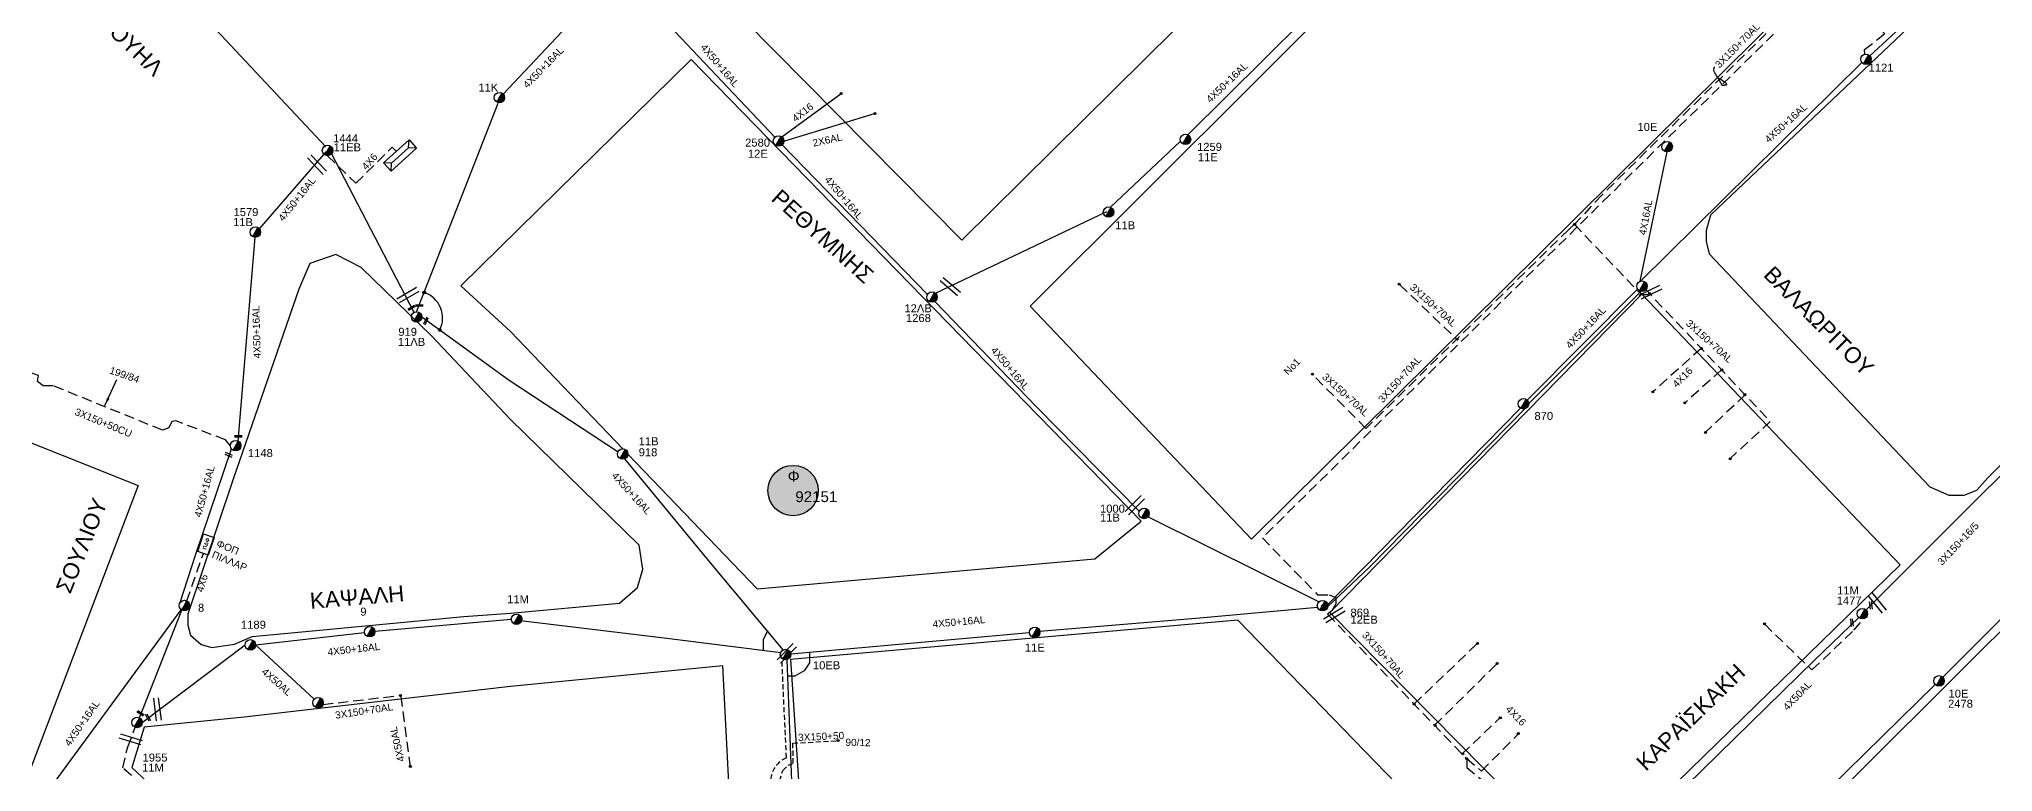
# Model space of a CAD drawing. Header units: millimetres. Extents: x 751 to 1825, y 360 to 872.
# Drawn here: x 971.9 to 1216, y 543.4 to 635 of the extents above; entities that cross this region are included whole.
import ezdxf

# ---------------------------------------------------------------- set-up
doc = ezdxf.new("R2010")
doc.units = ezdxf.units.MM
doc.linetypes.add('DASHED', pattern=[19.05, 12.7, -6.35])
for name, color, linetype in [('Pillar', 7, 'Continuous'), ('Pillar (ΠΔΦ) Δημοτικού Φωτισμού', 7, 'Continuous'), ('Pillar Δημοτικού Φωτισμού', 7, 'Continuous'), ('Άγνωστα', 7, 'Continuous'), ('Γέφυρες Εναέριου Δικτύου', 7, 'Continuous'), ('Γυμνά εναέρια ΧΤ (3Φ)   4x16AL', 7, 'Continuous'), ('Γυμνά εναέρια ΧΤ (3Φ)   4x50AL', 7, 'Continuous'), ('Γυμνά εναέρια ΧΤ και ΦΟΠ (3Φ)   4x16+16AL', 7, 'Continuous'), ('Γυμνά εναέρια ΧΤ και ΦΟΠ (3Φ)   4x50+16AL', 7, 'Continuous'), ('Εναέρια παροχή ΧΤ 4x16', 7, 'SYN_LINE'), ('Επιγραφές - Σχήματα', 7, 'Continuous'), ('Καλώδια ΧΤ   2x6AL', 7, 'DASHED'), ('Καλώδια ΧΤ   3x150+50AL', 7, 'DASHED'), ('Καλώδια ΧΤ   3x150+50CU', 7, 'DASHED'), ('Καλώδια ΧΤ   3x150+70AL', 7, 'DASHED'), ('Μηχανική τομή', 7, 'Continuous'), ('Στύλος ΦΜ', 7, 'Continuous'), ('Στύλος ΦΜ @ 1', 7, 'Continuous'), ('Συνδέσεις', 7, 'Continuous'), ('Τομή', 7, 'Continuous'), ('Υποσταθμός πόλεως', 7, 'Continuous'), ('Υπόβαθρο ΔΕΗ', 7, 'Continuous'), ('Υπόγεια καλώδια Δικτύου ΧΤ και Παρ. ΧΤ - 3X150+70 AL', 7, 'DASHED'), ('Υπόγεια καλώδια Παροχών ΧΤ   4x50AL', 7, 'DASHED'), ('Υπόγεια καλώδια Παροχών ΧΤ   4x6', 7, 'DASHED'), ('Χώρος', 7, 'Continuous')]:
    doc.layers.add(name, color=color, linetype=linetype)
doc.styles.get("Standard").update_dxf_attribs({"font": 'ARIAL.TTF'})
doc.linetypes.add('SYN_LINE', pattern='A,0.5,-0.0001,["/\\/\\/\\/",Standard,S=0.1,R=0,X=0,Y=-0.05],-0.25', length=0.7501)
doc.dimstyles.new('ISO-25', dxfattribs={"dimtxt": 2.5, "dimasz": 2.5, "dimexe": 1.25, "dimexo": 0.625, "dimtad": 1, "dimtxsty": 'Standard', "dimcen": 2.5, "dimadec": 0, "dimazin": 0, "dimtfac": 1, "dimtmove": 0, "dimatfit": 3, "dimfxl": 1, "dimarcsym": 0})

# ---------------------------------------------------------------- blocks, each defined once
blk = doc.blocks.new('ΥΠΑΡΧΩΝ ΤΣΙΜΕΝΤΕΝΙΟΣ ΣΤΥΛΟΣ')
at = {"layer": 'Στύλος ΦΜ'}
blk.add_hatch(color=256, dxfattribs=at).paths.add_polyline_path([(-1.29, -2.28, 0.574793), (2.62, 0, 0.268822), (1.3, 2.27)])
blk.add_line((-1.29, -2.28), (1.3, 2.27), dxfattribs=at)
blk.add_circle((0, 0), 2.62, dxfattribs=at)
at = {"layer": 'Στύλος ΦΜ', "flags": 4}
for tag, p in [('ΑΡΙΘΜΟΣ', (-4.68, 8.05)), ('ΤΥΠΟΣ', (-4.91, 3.03))]:
    blk.add_attdef(tag, p, '', height=4, dxfattribs=at)
blk = doc.blocks.new('_ΣΥΝΔΕΣΗ')
at = {"layer": 'Συνδέσεις', "linetype": 'SYN_LINE', "ltscale": 40}
blk.add_hatch(color=256, dxfattribs=at).paths.add_polyline_path([(0.5, -0.01, 1), (-0.5, -0.01, 1)])
at = {"layer": 'Συνδέσεις'}
blk.add_circle((0, -0.01), 0.5, dxfattribs=at)
blk = doc.blocks.new('ΤΟΜΗ')
at = {"layer": 'Τομή', "ltscale": 40}
for p, q in [((-5.68, 0), (5.68, 0)), ((5.68, -2.33), (-5.68, -2.33))]:
    blk.add_line(p, q, dxfattribs=at)
blk = doc.blocks.new('ΜΗΧΑΝΙΚΗ ΤΟΜΗ')
at = {"layer": 'Μηχανική τομή', "ltscale": 40}
for p, q in [((-1.89, 0.78), (1.89, 0.78)), ((1.89, 0), (-1.89, 0))]:
    blk.add_line(p, q, dxfattribs=at)
blk = doc.blocks.new('Pillar')
at = {"layer": 'Υποσταθμός πόλεως', "linetype": 'Continuous', "ltscale": 40}
blk.add_lwpolyline([(-8.57, 2.82), (8.57, 2.82), (8.57, -2.82), (-8.57, -2.82)], close=True, dxfattribs=at)
for points in [[(-5.75, 0), (-8.57, 2.82)], [(-8.57, -2.82), (-5.75, 0)], [(-5.75, 0), (5.75, 0)], [(5.75, 0), (8.57, 2.82)], [(8.57, -2.82), (5.75, 0)]]:
    blk.add_lwpolyline(points, dxfattribs=at)
at = {"layer": 'Pillar', "ltscale": 40}
blk.add_attdef('PILLAR', (-5.74, 3.71), '', height=2.52, dxfattribs=at)
blk = doc.blocks.new('ΧΩΡΟΣ')
at = {"layer": 'Χώρος', "ltscale": 40, "true_color": 0xff4747}
blk.add_hatch(color=13, dxfattribs=at).paths.add_polyline_path([(12.17, -0.19, 1), (-13.03, -0.19, 1)])
at = {"layer": 'Χώρος', "ltscale": 40}
blk.add_circle((-0.43, -0.19), 12.6, dxfattribs=at)
at = {"layer": 'Χώρος', "ltscale": 30, "insert": (-3.14, 9.64), "char_height": 5.4, "width": 408.8913, "attachment_point": 1}
blk.add_mtext('Φ', dxfattribs=at)
at = {"layer": 'Χώρος', "ltscale": 40}
blk.add_attdef('ΑΡΙΘΜΟΣ_001', (-0.27, -4.04), '', height=5.4, dxfattribs=at)
blk = doc.blocks.new('PILLAR ΔΗΜΟΤΙΚΟΥ ΦΩΤΙΣΜΟΥ')
at = {"layer": 'Pillar (ΠΔΦ) Δημοτικού Φωτισμού', "ltscale": 40}
for p, q in [((-3.64, 2), (3.07, 2)), ((-3.64, -2), (-3.64, 2)), ((3.07, 2), (3.07, -2)), ((3.07, -2), (-3.64, -2))]:
    blk.add_line(p, q, dxfattribs=at)
at = {"layer": 'Pillar (ΠΔΦ) Δημοτικού Φωτισμού', "insert": (-2.13, 0.69), "char_height": 1.3575, "width": 109.961, "attachment_point": 1}
blk.add_mtext('{\\fArial|b1|i0|c161|p34;ΠΔΦ}', dxfattribs=at)

msp = doc.modelspace()

# ---------------------------------------------------------------- linework, layer by layer
at = {"layer": 'Άγνωστα', "ltscale": 0.1}
for points in [[(1171.58, 603.77), (1157.76, 589.91)], [(1156.95, 588.89), (1132.85, 564.34), (1132.05, 564.2)]]:
    msp.add_lwpolyline(points, dxfattribs=at)
at = {"layer": 'Άγνωστα', "color": 30, "ltscale": 0.1}
msp.add_lwpolyline([(1200.12, 563.68), (1231.11, 594.66)], dxfattribs=at)
at = {"layer": 'Γέφυρες Εναέριου Δικτύου', "ltscale": 0.1}
for points in [[(1062.87, 561.08), (1062.32, 559.96), (1062.32, 558.66)], [(1068.12, 558.34), (1068.12, 557.08), (1067.44, 556.07), (1066.29, 555.42), (1065.36, 555.42)]]:
    msp.add_lwpolyline(points, dxfattribs=at)
msp.add_arc((1018.96, 600.17), 3.32, 333.0396, 72.5772, dxfattribs=at)
at = {"layer": 'Γυμνά εναέρια ΧΤ (3Φ)   4x16AL', "color": 151, "ltscale": 0.1}
msp.add_lwpolyline([(1171.89, 604.76), (1175.26, 620.92)], dxfattribs=at)
at = {"layer": 'Γυμνά εναέρια ΧΤ (3Φ)   4x50AL', "color": 5, "ltscale": 0.1}
for points in [[(1209.69, 555.28), (1223.73, 569.34)], [(1191.09, 537.04), (1208.77, 554.35)]]:
    msp.add_lwpolyline(points, dxfattribs=at)
at = {"layer": 'Γυμνά εναέρια ΧΤ (3Φ)   4x50AL', "color": 85, "ltscale": 0.1}
msp.add_lwpolyline([(1165.68, 530.02), (1193.66, 557.41), (1199.2, 562.75)], dxfattribs=at)
at = {"layer": 'Γυμνά εναέρια ΧΤ (3Φ)   4x50AL', "color": 85, "linetype": 'DASHED', "ltscale": 0.1}
msp.add_lwpolyline([(1187.45, 561.89), (1193.36, 556.2), (1198.61, 561.15), (1199.85, 562.63)], dxfattribs=at)
at = {"layer": 'Γυμνά εναέρια ΧΤ και ΦΟΠ (3Φ)   4x16+16AL', "color": 85, "ltscale": 0.1}
for points in [[(990.16, 640.29), (1007.69, 621.57)], [(1008.41, 620.69), (1008.41, 620.69), (1018.69, 600.88)]]:
    msp.add_lwpolyline(points, dxfattribs=at)
at = {"layer": 'Γυμνά εναέρια ΧΤ και ΦΟΠ (3Φ)   4x50+16AL', "color": 6, "ltscale": 0.1}
for points in [[(1139.39, 646.92), (1115.4, 623.04)], [(999.38, 611.3), (1007.72, 620.91)], [(1114.46, 622.26), (1105.7, 614.02)], [(1083.85, 603.26), (1105.24, 613.48)], [(996.74, 584.78), (998.87, 610.24)], [(991.41, 570.53), (995.91, 583.8)], [(989.48, 564.63), (991.41, 570.53)], [(984.42, 550.2), (989.68, 563.67)]]:
    msp.add_lwpolyline(points, dxfattribs=at)
at = {"layer": 'Γυμνά εναέρια ΧΤ και ΦΟΠ (3Φ)   4x50+16AL', "color": 151, "ltscale": 0.1}
for points in [[(1218.23, 649.23), (1200.58, 632.94)], [(1199.6, 632.08), (1171.95, 604.78)], [(1157.96, 589.44), (1172.24, 603.74)], [(1132.86, 564.13), (1138.12, 569.07), (1157.48, 588.81)], [(1110.43, 575.34), (1131.78, 564.71)], [(1131.59, 564), (1116.86, 562.67), (1096.89, 561.01)], [(1095.6, 560.83), (1065.77, 558.16)], [(1065.27, 557.47), (1065.85, 542.28)]]:
    msp.add_lwpolyline(points, dxfattribs=at)
at = {"layer": 'Γυμνά εναέρια ΧΤ και ΦΟΠ (3Φ)   4x50+16AL', "color": 173, "linetype": 'Continuous', "ltscale": 0.1}
for points in [[(1043.83, 643.03), (1029.85, 628.14)], [(1019.02, 600.95), (1029.22, 627.02)], [(1019.67, 600.3), (1030.57, 592.4), (1044.2, 583.46)], [(1064.82, 558.7), (1055.94, 569.34), (1045.02, 582.55)], [(998.9, 559.34), (1012.51, 560.88)]]:
    msp.add_lwpolyline(points, dxfattribs=at)
at = {"layer": 'Γυμνά εναέρια ΧΤ και ΦΟΠ (3Φ)   4x50+16AL', "color": 27, "ltscale": 0.1}
for points in [[(1044.71, 642.98), (1063.79, 622.75)], [(1064.69, 621.8), (1064.69, 621.8), (1082.8, 603.15)], [(1083.75, 602.21), (1096.46, 589.05), (1109.32, 576.03)]]:
    msp.add_lwpolyline(points, dxfattribs=at)
at = {"layer": 'Γυμνά εναέρια ΧΤ και ΦΟΠ (3Φ)   4x50+16AL', "color": 7, "ltscale": 0.1}
msp.add_lwpolyline([(962.8, 527.21), (989.62, 563.71)], dxfattribs=at)
at = {"layer": 'Γυμνά εναέρια ΧΤ και ΦΟΠ (3Φ)   4x50+16AL', "color": 14, "linetype": 'Continuous', "ltscale": 0.1}
for points in [[(1013.81, 561.03), (1030.85, 562.52)], [(1031.99, 562.37), (1050.27, 560.16), (1064.51, 558.36)]]:
    msp.add_lwpolyline(points, dxfattribs=at)
at = {"layer": 'Γυμνά εναέρια ΧΤ και ΦΟΠ (3Φ)   4x50+16AL', "color": 14, "ltscale": 0.1}
msp.add_lwpolyline([(984.75, 549.63), (997.59, 559.32)], dxfattribs=at)
at = {"layer": 'Γυμνά εναέρια ΧΤ και ΦΟΠ (3Φ)   4x50+16AL', "color": 30, "linetype": 'DASHED', "ltscale": 0.1}
msp.add_lwpolyline([(988.75, 536.88), (989.03, 537.87), (982.3, 543.97), (982.94, 546.57), (983.87, 549.02)], dxfattribs=at)
at = {"layer": 'Εναέρια παροχή ΧΤ 4x16', "color": 27, "linetype": 'SYN_LINE', "ltscale": 10}
msp.add_lwpolyline([(1064.65, 622.78), (1072.08, 628.21)], dxfattribs=at)
at = {"layer": 'Εναέρια παροχή ΧΤ 4x16', "color": 1, "linetype": 'DASHED', "ltscale": 0.1}
for points in [[(1179.51, 596.37), (1173.43, 590.89)], [(1182.06, 593.67), (1177.45, 589.53)], [(1185.01, 590.55), (1179.96, 585.81)], [(1188.15, 587.23), (1183.05, 582.54)]]:
    msp.add_lwpolyline(points, dxfattribs=at)
at = {"layer": 'Εναέρια παροχή ΧΤ 4x16', "color": 85, "linetype": 'DASHED', "ltscale": 0.1}
for points in [[(1143.65, 551.94), (1151.49, 559.42)], [(1146.21, 549.28), (1153.98, 556.94)], [(1149.65, 545.7), (1154.42, 550.24)], [(1150.22, 545.11), (1152.07, 543.55), (1156.78, 548.29)]]:
    msp.add_lwpolyline(points, dxfattribs=at)
at = {"layer": 'Επιγραφές - Σχήματα', "ltscale": 0.1}
msp.add_lwpolyline([(1181.71, 630.14), (1181.96, 630), (1182.16, 629.88), (1182.32, 629.77), (1182.44, 629.68), (1182.53, 629.6), (1182.59, 629.54), (1182.63, 629.48), (1182.66, 629.43), (1182.68, 629.39), (1182.68, 629.35), (1182.68, 629.32), (1182.67, 629.3), (1182.66, 629.28), (1182.63, 629.27), (1182.6, 629.26), (1182.56, 629.25), (1182.52, 629.24), (1182.47, 629.24), (1182.43, 629.24), (1182.38, 629.23), (1182.33, 629.23), (1182.28, 629.23), (1182.24, 629.23), (1182.2, 629.23), (1182.17, 629.23), (1182.15, 629.23), (1182.13, 629.24), (1182.12, 629.25), (1182.11, 629.27), (1182.09, 629.3), (1182.07, 629.33), (1182.05, 629.38), (1182.02, 629.45), (1181.98, 629.52), (1181.94, 629.61), (1181.89, 629.72), (1181.82, 629.84), (1181.75, 629.97), (1181.66, 630.12), (1181.56, 630.27), (1181.45, 630.44), (1181.33, 630.62), (1181.22, 630.8), (1181.14, 630.98), (1181.09, 631.15), (1181.08, 631.31), (1181.12, 631.44), (1181.24, 631.56)], dxfattribs=at)
at = {"layer": 'Καλώδια ΧΤ   2x6AL', "color": 27, "linetype": 'SYN_LINE', "ltscale": 10}
msp.add_lwpolyline([(1064.89, 622.28), (1076.25, 625.7)], dxfattribs=at)
at = {"layer": 'Καλώδια ΧΤ   3x150+50AL', "color": 14, "ltscale": 0.05}
msp.add_lwpolyline([(1045.94, 455.61), (1042.99, 452.9), (1040.01, 455.42), (1028.79, 465.28, -0.8428), (1033.27, 473.35), (1046.8, 484.17), (1066.12, 484.07), (1063.31, 541.88), (1063.31, 541.88, -0.3437), (1065.22, 545.2), (1064.67, 557.61)], format="xyb", dxfattribs=at)
at = {"layer": 'Καλώδια ΧΤ   3x150+50AL', "color": 85, "ltscale": 0.05}
msp.add_lwpolyline([(1045.61, 455.94), (1043.07, 453.64), (1029.25, 465.82, -0.896382), (1033.29, 472.26), (1038.3, 476.5), (1047.04, 483.6), (1066.26, 483.33), (1066.99, 483.33), (1065.15, 522.77), (1064.42, 542.36), (1064.77, 543.64), (1065.45, 544.28), (1066.08, 544.52), (1066.04, 547.03), (1071.68, 547.36)], format="xyb", dxfattribs=at)
at = {"layer": 'Καλώδια ΧΤ   3x150+50CU', "color": 6, "linetype": 'DASHED', "ltscale": 0.1}
msp.add_lwpolyline([(995.76, 584.21), (995.15, 584.93), (988.95, 587.31), (988.45, 587.24), (988.08, 586.44), (987.26, 586.15), (973.62, 591.7), (972.37, 591.67), (971.65, 592.23), (971.78, 592.98), (969.36, 593.81), (965.63, 595.16)], dxfattribs=at)
at = {"layer": 'Καλώδια ΧΤ   3x150+70AL', "color": 151, "linetype": 'DASHED', "ltscale": 0.1}
msp.add_lwpolyline([(1199.96, 633.13), (1199.91, 633.7), (1202.46, 635.69), (1191.64, 646.9)], dxfattribs=at)
at = {"layer": 'Υπόβαθρο ΔΕΗ', "ltscale": 0.1}
for points in [[(1134.35, 712.92), (1059.82, 637.49), (1087.14, 609.88), (1166.89, 688.82), (1167.47, 690.47), (1165.55, 699.58), (1134.31, 712.88)], [(1181.25, 687.02), (1095.67, 601.64), (1123.35, 572.54), (1195.7, 644.29), (1209.85, 658), (1181.14, 687.02)], [(1053.34, 632.45), (1024.55, 604.17), (1030.76, 598.46), (1044.79, 583.83)], [(1045.43, 583.17), (1061.56, 566.34), (1103.76, 570.09), (1109.55, 574.78), (1053.34, 632.45)], [(1263.38, 606.7), (1284.01, 585.61), (1208.55, 511.08), (1180.12, 518.98), (1179.3, 523.54), (1262.97, 606.87), (1263.09, 606.99), (1263.38, 606.7)], [(935.68, 598.59), (984.22, 579.22), (966.7, 533.23), (917.6, 555.39), (935.68, 598.59)], [(1065.72, 557.49), (1067.96, 524.21), (1144.85, 532.24), (1148.02, 535.15), (1121.61, 562.42), (1065.72, 557.49)]]:
    msp.add_lwpolyline(points, dxfattribs=at)
for points in [[(1183.31, 615.51), (1180.7, 613), (1180.15, 611.11), (1180.15, 609.74), (1180.5, 608.17), (1208.08, 579.08), (1210.44, 578.01), (1212.38, 578.01), (1213.95, 578.65), (1215.33, 580.18), (1249.47, 614.16), (1250.34, 615.51), (1250.34, 617.39), (1249.38, 619.55), (1248.27, 620.98), (1220.83, 647.05), (1219.02, 647.28), (1217.21, 647.12), (1215.63, 646.17)], [(1030.76, 587.48), (1020.91, 597.91), (1012.09, 606.49), (1008.92, 608.11), (1005.69, 606.99), (1004.32, 603.76), (996.12, 580.03), (990.46, 563.17), (990.46, 561.77), (990.76, 560.52), (992.11, 559.36), (993.45, 558.99), (996.28, 559.41), (998.46, 560.35), (1007.34, 561.19), (1024.94, 562.86), (1030.76, 563.29), (1044.36, 564.53), (1046.63, 566.51), (1047.28, 568.77), (1046.85, 571.76)], [(1133.12, 563.37), (1165.07, 531.02), (1204.36, 569.32), (1172.09, 603.14)], [(997.46, 550.29), (984.98, 549.02), (983.45, 544.01), (1000.32, 528.23), (1012.47, 517.13), (1030.76, 500.58), (1041.08, 491.1), (1060.66, 490.72), (1057.29, 556.7), (1030.76, 554.13)]]:
    msp.add_lwpolyline(points, close=True, dxfattribs=at)
at = {"layer": 'Υπόγεια καλώδια Δικτύου ΧΤ και Παρ. ΧΤ - 3X150+70 AL', "color": 85, "linetype": 'DASHED', "ltscale": 0.1}
msp.add_lwpolyline([(1191.18, 646.57), (1195.37, 642.31), (1168.06, 615.51), (1124.69, 572.68), (1131.59, 565.59), (1133.05, 565.59), (1133.88, 565.24), (1133.88, 564.43), (1133.39, 563.59), (1132.85, 563.15), (1150.22, 545.11), (1150.22, 544.01), (1152.14, 542.43), (1152.73, 542.43), (1164.72, 530.05)], dxfattribs=at)
at = {"layer": 'Υπόγεια καλώδια Δικτύου ΧΤ και Παρ. ΧΤ - 3X150+70 AL', "color": 1, "linetype": 'DASHED', "ltscale": 0.1}
for points in [[(1190.79, 646.07), (1194.44, 642.4), (1167.09, 615.51), (1163.68, 611.87), (1163.68, 611.87), (1162.93, 611.2), (1162.93, 611.2), (1137.64, 586.37), (1131.01, 593.04)], [(1163.67, 611.87), (1171.63, 603.5), (1172.24, 603.08), (1172.8, 603.08), (1173.09, 603.26)], [(1141.85, 604.32), (1148.98, 597.5)], [(1172.48, 603.84), (1188.13, 587.25), (1188.13, 587.25)]]:
    msp.add_lwpolyline(points, dxfattribs=at)
at = {"layer": 'Υπόγεια καλώδια Δικτύου ΧΤ και Παρ. ΧΤ - 3X150+70 AL', "color": 14, "linetype": 'DASHED', "ltscale": 0.1}
msp.add_lwpolyline([(1007.33, 551.88), (1016.89, 552.99)], dxfattribs=at)
at = {"layer": 'Υπόγεια καλώδια Παροχών ΧΤ   4x50AL', "color": 14, "linetype": 'Continuous', "ltscale": 0.1}
msp.add_lwpolyline([(998.9, 559.32), (1006.23, 552.54)], dxfattribs=at)
at = {"layer": 'Υπόγεια καλώδια Παροχών ΧΤ   4x50AL', "color": 14, "linetype": 'DASHED', "ltscale": 0.1}
msp.add_lwpolyline([(1017.05, 552.87), (1018.21, 544.06)], dxfattribs=at)
at = {"layer": 'Υπόγεια καλώδια Παροχών ΧΤ   4x6', "color": 85, "linetype": 'DASHED', "ltscale": 0.1}
msp.add_lwpolyline([(1007.9, 620.44), (1011.43, 617), (1015.98, 621.51), (1016.48, 621)], dxfattribs=at)
at = {"layer": 'Υπόγεια καλώδια Παροχών ΧΤ   4x6', "color": 6, "linetype": 'DASHED', "ltscale": 0.1}
msp.add_lwpolyline([(990.33, 564.81), (992.38, 570.74)], dxfattribs=at)

# ---------------------------------------------------------------- block references
at = {"ltscale": 0.1}
ref = msp.add_blockref('ΧΩΡΟΣ', (1066.17, 578.65), dxfattribs=dict(at, xscale=0.25, yscale=0.25, zscale=0.25))
ref.add_attrib('ΑΡΙΘΜΟΣ_001', '92151', (1066.34, 577.16), dxfattribs={"layer": 'Χώρος', "ltscale": 40, "height": 1.35})
at = {"layer": 'Pillar', "ltscale": 0.1, "xscale": 0.2500000000000578, "yscale": 0.2500000000000578, "zscale": 0.2500000000000578, "rotation": 42.07079063806681}
msp.add_blockref('Pillar', (1016.96, 620.48), dxfattribs=at)
at = {"layer": 'Pillar Δημοτικού Φωτισμού', "xscale": 0.3500000000000393, "yscale": 0.3500000000000393, "zscale": 0.3500000000000393, "rotation": 71.43904021679393}
msp.add_blockref('PILLAR ΔΗΜΟΤΙΚΟΥ ΦΩΤΙΣΜΟΥ', (992.74, 571.96), dxfattribs=at)
at = {"layer": 'Εναέρια παροχή ΧΤ 4x16', "linetype": 'DASHED', "ltscale": 0.1, "xscale": 0.25, "yscale": 0.25, "zscale": 0.25}
msp.add_blockref('_ΣΥΝΔΕΣΗ', (1072.08, 628.21), dxfattribs=at)
at = {"layer": 'Μηχανική τομή', "ltscale": 0.1}
for p, xscale, yscale, zscale, rotation in [((1018.44, 601.35), 0.2499999999999821, 0.2499999999999821, 0.2499999999999821, 29.72382310893499), ((1020.09, 599.84), -0.2499999999999467, 0.2500000000000236, 0.25, 245.6166525281229), ((995.57, 583.16), -0.2500000000000913, 0.2500000000000513, 0.25, 156.6564414996483), ((1200.62, 564.24), 0.2500000000000209, 0.2500000000000209, 0.2500000000000209, 276.4917736176213), ((1198.25, 562.1), 0.2500000000000209, 0.2500000000000209, 0.2500000000000209, 276.4917736176213), ((984.47, 550.68), 0.2499999999999779, 0.2499999999999779, 0.2499999999999779, 326.331360612433), ((985.37, 550.2), 0.2499999999999484, 0.2499999999999484, 0.2499999999999484, 299.7659576807166)]:
    msp.add_blockref('ΜΗΧΑΝΙΚΗ ΤΟΜΗ', p, dxfattribs=dict(at, xscale=xscale, yscale=yscale, zscale=zscale, rotation=rotation))
at = {"layer": 'Μηχανική τομή', "ltscale": 0.1, "xscale": 0.25, "yscale": 0.25, "zscale": 0.25}
for p in [(1019.36, 601.63), (996.74, 585.28)]:
    msp.add_blockref('ΜΗΧΑΝΙΚΗ ΤΟΜΗ', p, dxfattribs=at)
at = {"layer": 'Στύλος ΦΜ @ 1', "ltscale": 0.1}
ref = msp.add_blockref('ΥΠΑΡΧΩΝ ΤΣΙΜΕΝΤΕΝΙΟΣ ΣΤΥΛΟΣ', (1200.1, 632.49), dxfattribs=dict(at, xscale=0.25, yscale=0.25, zscale=0.25))
ref.add_attrib('ΤΥΠΟΣ', '1121', (1200.44, 630.94), dxfattribs={"layer": 'Στύλος ΦΜ', "height": 1, "flags": 4})
ref = msp.add_blockref('ΥΠΑΡΧΩΝ ΤΣΙΜΕΝΤΕΝΙΟΣ ΣΤΥΛΟΣ', (1029.37, 627.7), dxfattribs=dict(at, xscale=0.25, yscale=0.25, zscale=0.25))
ref.add_attrib('ΤΥΠΟΣ', '11K', (1026.74, 628.46), dxfattribs={"layer": 'Στύλος ΦΜ', "height": 1, "flags": 4})
ref = msp.add_blockref('ΥΠΑΡΧΩΝ ΤΣΙΜΕΝΤΕΝΙΟΣ ΣΤΥΛΟΣ', (1007.9, 621.1), dxfattribs=dict(at, xscale=0.25, yscale=0.25, zscale=0.25))
ref.add_attrib('ΤΥΠΟΣ', '1444', (1008.59, 622.11), dxfattribs={"layer": 'Στύλος ΦΜ', "height": 1, "flags": 4})
ref.add_attrib('ΑΡΙΘΜΟΣ', '11EB', (1008.66, 621), dxfattribs={"layer": 'Στύλος ΦΜ', "height": 1, "flags": 4})
ref = msp.add_blockref('ΥΠΑΡΧΩΝ ΤΣΙΜΕΝΤΕΝΙΟΣ ΣΤΥΛΟΣ', (1064.24, 622.28), dxfattribs=dict(at, xscale=0.25, yscale=0.25, zscale=0.25))
ref.add_attrib('ΤΥΠΟΣ', '2580', (1060.07, 621.58), dxfattribs={"layer": 'Στύλος ΦΜ', "height": 1, "flags": 4})
ref.add_attrib('ΑΡΙΘΜΟΣ', '12E', (1060.41, 620.19), dxfattribs={"layer": 'Στύλος ΦΜ', "height": 1, "flags": 4})
ref = msp.add_blockref('ΥΠΑΡΧΩΝ ΤΣΙΜΕΝΤΕΝΙΟΣ ΣΤΥΛΟΣ', (1115.08, 622.48), dxfattribs=dict(at, xscale=0.25, yscale=0.25, zscale=0.25))
ref.add_attrib('ΤΥΠΟΣ', '1259', (1116.53, 621.05), dxfattribs={"layer": 'Στύλος ΦΜ', "height": 1, "flags": 4})
ref.add_attrib('ΑΡΙΘΜΟΣ', '11E', (1116.64, 619.76), dxfattribs={"layer": 'Στύλος ΦΜ', "height": 1, "flags": 4})
ref = msp.add_blockref('ΥΠΑΡΧΩΝ ΤΣΙΜΕΝΤΕΝΙΟΣ ΣΤΥΛΟΣ', (1175.26, 621.57), dxfattribs=dict(at, xscale=0.25, yscale=0.25, zscale=0.25))
ref.add_attrib('ΤΥΠΟΣ', '10E', (1171.56, 623.54), dxfattribs={"layer": 'Στύλος ΦΜ', "height": 1, "flags": 4})
ref = msp.add_blockref('ΥΠΑΡΧΩΝ ΤΣΙΜΕΝΤΕΝΙΟΣ ΣΤΥΛΟΣ', (998.87, 610.9), dxfattribs=dict(at, xscale=0.25, yscale=0.25, zscale=0.25))
ref.add_attrib('ΤΥΠΟΣ', '11B', (996.09, 611.64), dxfattribs={"layer": 'Στύλος ΦΜ', "height": 1, "flags": 4})
ref.add_attrib('ΑΡΙΘΜΟΣ', '1579', (996.15, 612.9), dxfattribs={"layer": 'Στύλος ΦΜ', "height": 1, "flags": 4})
ref = msp.add_blockref('ΥΠΑΡΧΩΝ ΤΣΙΜΕΝΤΕΝΙΟΣ ΣΤΥΛΟΣ', (1105.47, 613.4), dxfattribs=dict(at, xscale=0.25, yscale=0.25, zscale=0.25))
ref.add_attrib('ΤΥΠΟΣ', '11B', (1106.31, 611.25), dxfattribs={"layer": 'Στύλος ΦΜ', "height": 1, "flags": 4})
ref = msp.add_blockref('ΥΠΑΡΧΩΝ ΤΣΙΜΕΝΤΕΝΙΟΣ ΣΤΥΛΟΣ', (1083.42, 602.78), dxfattribs=dict(at, xscale=0.25, yscale=0.25, zscale=0.25))
ref.add_attrib('ΤΥΠΟΣ', '1268', (1080.17, 599.66), dxfattribs={"layer": 'Στύλος ΦΜ', "height": 1, "flags": 4})
ref.add_attrib('ΑΡΙΘΜΟΣ', '12ΛB', (1079.97, 600.87), dxfattribs={"layer": 'Στύλος ΦΜ', "height": 1, "flags": 4})
at = {"layer": 'Στύλος ΦΜ @ 1', "ltscale": 0.1, "xscale": 0.25, "yscale": 0.25, "zscale": 0.25}
for p in [(1172.12, 604.14), (1006.71, 552.1)]:
    msp.add_blockref('ΥΠΑΡΧΩΝ ΤΣΙΜΕΝΤΕΝΙΟΣ ΣΤΥΛΟΣ', p, dxfattribs=at)
at = {"layer": 'Στύλος ΦΜ @ 1', "ltscale": 0.1}
ref = msp.add_blockref('ΥΠΑΡΧΩΝ ΤΣΙΜΕΝΤΕΝΙΟΣ ΣΤΥΛΟΣ', (1019.02, 600.3), dxfattribs=dict(at, xscale=0.25, yscale=0.25, zscale=0.25))
ref.add_attrib('ΤΥΠΟΣ', '11ΛB', (1016.68, 596.68), dxfattribs={"layer": 'Στύλος ΦΜ', "height": 1, "flags": 4})
ref.add_attrib('ΑΡΙΘΜΟΣ', '919', (1016.74, 597.94), dxfattribs={"layer": 'Στύλος ΦΜ', "height": 1, "flags": 4})
ref = msp.add_blockref('ΥΠΑΡΧΩΝ ΤΣΙΜΕΝΤΕΝΙΟΣ ΣΤΥΛΟΣ', (1157.31, 589.44), dxfattribs=dict(at, xscale=0.25, yscale=0.25, zscale=0.25))
ref.add_attrib('ΤΥΠΟΣ', '870', (1158.69, 587.43), dxfattribs={"layer": 'Στύλος ΦΜ', "height": 1, "flags": 4})
ref = msp.add_blockref('ΥΠΑΡΧΩΝ ΤΣΙΜΕΝΤΕΝΙΟΣ ΣΤΥΛΟΣ', (996.42, 584.21), dxfattribs=dict(at, xscale=0.25, yscale=0.25, zscale=0.25))
ref.add_attrib('ΑΡΙΘΜΟΣ', '1148', (997.95, 582.79), dxfattribs={"layer": 'Στύλος ΦΜ', "height": 1, "flags": 4})
ref = msp.add_blockref('ΥΠΑΡΧΩΝ ΤΣΙΜΕΝΤΕΝΙΟΣ ΣΤΥΛΟΣ', (1044.78, 583.17), dxfattribs=dict(at, xscale=0.25, yscale=0.25, zscale=0.25))
ref.add_attrib('ΤΥΠΟΣ', '11B', (1046.77, 584.26), dxfattribs={"layer": 'Στύλος ΦΜ', "height": 1, "flags": 4})
ref.add_attrib('ΑΡΙΘΜΟΣ', '918', (1046.77, 582.89), dxfattribs={"layer": 'Στύλος ΦΜ', "height": 1, "flags": 4})
ref = msp.add_blockref('ΥΠΑΡΧΩΝ ΤΣΙΜΕΝΤΕΝΙΟΣ ΣΤΥΛΟΣ', (1109.91, 575.74), dxfattribs=dict(at, xscale=0.25, yscale=0.25, zscale=0.25))
ref.add_attrib('ΤΥΠΟΣ', '1000', (1104.41, 575.84), dxfattribs={"layer": 'Στύλος ΦΜ', "height": 1, "flags": 4})
ref.add_attrib('ΑΡΙΘΜΟΣ', '11B', (1104.41, 574.73), dxfattribs={"layer": 'Στύλος ΦΜ', "height": 1, "flags": 4})
ref = msp.add_blockref('ΥΠΑΡΧΩΝ ΤΣΙΜΕΝΤΕΝΙΟΣ ΣΤΥΛΟΣ', (1199.66, 563.22), dxfattribs=dict(at, xscale=0.25, yscale=0.25, zscale=0.25))
ref.add_attrib('ΤΥΠΟΣ', '1477', (1196.45, 564.36), dxfattribs={"layer": 'Στύλος ΦΜ', "height": 1, "flags": 4})
ref.add_attrib('ΑΡΙΘΜΟΣ', '11M', (1196.5, 565.62), dxfattribs={"layer": 'Στύλος ΦΜ', "height": 1, "flags": 4})
ref = msp.add_blockref('ΥΠΑΡΧΩΝ ΤΣΙΜΕΝΤΕΝΙΟΣ ΣΤΥΛΟΣ', (990.01, 564.24), dxfattribs=dict(at, xscale=0.25, yscale=0.25, zscale=0.25))
ref.add_attrib('ΑΡΙΘΜΟΣ', '8', (991.71, 563.46), dxfattribs={"layer": 'Στύλος ΦΜ', "height": 1, "flags": 4})
ref = msp.add_blockref('ΥΠΑΡΧΩΝ ΤΣΙΜΕΝΤΕΝΙΟΣ ΣΤΥΛΟΣ', (1013.16, 560.96), dxfattribs=dict(at, xscale=0.25, yscale=0.25, zscale=0.25))
ref.add_attrib('ΑΡΙΘΜΟΣ', '9', (1011.99, 562.97), dxfattribs={"layer": 'Στύλος ΦΜ', "height": 1, "flags": 4})
ref = msp.add_blockref('ΥΠΑΡΧΩΝ ΤΣΙΜΕΝΤΕΝΙΟΣ ΣΤΥΛΟΣ', (1031.51, 562.52), dxfattribs=dict(at, xscale=0.25, yscale=0.25, zscale=0.25))
ref.add_attrib('ΑΡΙΘΜΟΣ', '11M', (1030.34, 564.53), dxfattribs={"layer": 'Στύλος ΦΜ', "height": 1, "flags": 4})
ref = msp.add_blockref('ΥΠΑΡΧΩΝ ΤΣΙΜΕΝΤΕΝΙΟΣ ΣΤΥΛΟΣ', (1132.21, 564.22), dxfattribs=dict(at, xscale=0.25, yscale=0.25, zscale=0.25))
ref.add_attrib('ΤΥΠΟΣ', '869', (1135.7, 562.85), dxfattribs={"layer": 'Στύλος ΦΜ', "height": 1, "flags": 4})
ref.add_attrib('ΑΡΙΘΜΟΣ', '12EB', (1135.69, 561.97), dxfattribs={"layer": 'Στύλος ΦΜ', "height": 1, "flags": 4})
ref = msp.add_blockref('ΥΠΑΡΧΩΝ ΤΣΙΜΕΝΤΕΝΙΟΣ ΣΤΥΛΟΣ', (998.25, 559.32), dxfattribs=dict(at, xscale=0.25, yscale=0.25, zscale=0.25))
ref.add_attrib('ΑΡΙΘΜΟΣ', '1189', (997.08, 561.34), dxfattribs={"layer": 'Στύλος ΦΜ', "height": 1, "flags": 4})
ref = msp.add_blockref('ΥΠΑΡΧΩΝ ΤΣΙΜΕΝΤΕΝΙΟΣ ΣΤΥΛΟΣ', (1096.25, 560.89), dxfattribs=dict(at, xscale=0.25, yscale=0.25, zscale=0.25))
ref.add_attrib('ΤΥΠΟΣ', '11E', (1095.02, 558.49), dxfattribs={"layer": 'Στύλος ΦΜ', "height": 1, "flags": 4})
ref = msp.add_blockref('ΥΠΑΡΧΩΝ ΤΣΙΜΕΝΤΕΝΙΟΣ ΣΤΥΛΟΣ', (1065.12, 558.11), dxfattribs=dict(at, xscale=0.25, yscale=0.25, zscale=0.25))
ref.add_attrib('ΤΥΠΟΣ', '10EB', (1068.54, 556.27), dxfattribs={"layer": 'Στύλος ΦΜ', "height": 1, "flags": 4})
ref = msp.add_blockref('ΥΠΑΡΧΩΝ ΤΣΙΜΕΝΤΕΝΙΟΣ ΣΤΥΛΟΣ', (1209.23, 554.82), dxfattribs=dict(at, xscale=0.25, yscale=0.25, zscale=0.25))
ref.add_attrib('ΤΥΠΟΣ', '2478', (1210.36, 551.47), dxfattribs={"layer": 'Στύλος ΦΜ', "height": 1, "flags": 4})
ref.add_attrib('ΑΡΙΘΜΟΣ', '10E', (1210.42, 552.73), dxfattribs={"layer": 'Στύλος ΦΜ', "height": 1, "flags": 4})
ref = msp.add_blockref('ΥΠΑΡΧΩΝ ΤΣΙΜΕΝΤΕΝΙΟΣ ΣΤΥΛΟΣ', (984.1, 549.63), dxfattribs=dict(at, xscale=0.25, yscale=0.25, zscale=0.25))
ref.add_attrib('ΤΥΠΟΣ', '11M', (984.73, 543.49), dxfattribs={"layer": 'Στύλος ΦΜ', "height": 1, "flags": 4})
ref.add_attrib('ΑΡΙΘΜΟΣ', '1955', (984.79, 544.74), dxfattribs={"layer": 'Στύλος ΦΜ', "height": 1, "flags": 4})
at = {"layer": 'Συνδέσεις', "ltscale": 0.1, "xscale": 0.25, "yscale": 0.25, "zscale": 0.25}
for p in [(1076.26, 625.7), (1076.26, 625.7), (1163.71, 611.87), (1141.78, 604.4), (1173.05, 603.24), (1149.03, 597.52), (1179.55, 596.37), (1130.95, 593.14), (1182.1, 593.67), (1173.47, 590.94), (1177.49, 589.56), (1184.98, 590.59), (1180.05, 585.86), (1183.14, 582.56), (1187.43, 561.95), (1151.58, 559.51), (1154.04, 557.01), (1017.01, 552.99), (1143.67, 551.93), (1146.29, 549.27), (1154.42, 550.21), (1071.68, 547.36), (1156.67, 548.26), (1149.73, 545.72), (1150.23, 545.08), (1018.24, 544.12)]:
    msp.add_blockref('_ΣΥΝΔΕΣΗ', p, dxfattribs=at)
at = {"layer": 'Συνδέσεις', "xscale": 0.345700799648589, "yscale": 0.345700799648589, "zscale": 0.345700799648589}
for p in [(1019.96, 603.35), (1021.92, 598.67)]:
    msp.add_blockref('_ΣΥΝΔΕΣΗ', p, dxfattribs=at)
at = {"layer": 'Τομή', "ltscale": 0.1}
for p, xscale, yscale, zscale, rotation in [((1006.37, 619.14), 0.2499999999999652, 0.2499999999999652, 0.2499999999999652, 133.3565043145702), ((1017.77, 603.28), 0.2500000000000265, 0.2500000000000265, 0.2500000000000265, 30.35882970028851), ((1085.9, 604.32), 0.2500000000000597, 0.2500000000000597, 0.2500000000000597, 319.4064546259831), ((1173.31, 603.13), 0.2499999999999817, 0.2499999999999817, 0.2499999999999817, 205.8982224381941), ((1108.56, 576.98), 0.2499999999999424, 0.2499999999999424, 0.2499999999999424, 44.97685036270245), ((1133.53, 563.3), 0.2500000000000391, 0.2500000000000391, 0.2500000000000391, 31.68063388297242), ((1201.74, 564.76), 0.2500000000000223, 0.2500000000000223, 0.2500000000000223, 309.2574318209251), ((1065.08, 558.46), 0.2500000000000475, 0.2500000000000475, 0.2500000000000475, 45.46152838445116), ((986.93, 551.31), 0.2499999999999221, 0.2499999999999221, 0.2499999999999221, 277.2230216330928), ((983.4, 547.8), 0.2500000000000377, 0.2500000000000377, 0.2500000000000377, 342.6589260524919)]:
    msp.add_blockref('ΤΟΜΗ', p, dxfattribs=dict(at, xscale=xscale, yscale=yscale, zscale=zscale, rotation=rotation))

# ---------------------------------------------------------------- texts
at = {"layer": 'Άγνωστα', "color": 7, "ltscale": 0.1, "insert": (1208.95, 569.8), "char_height": 0.9, "width": 84.1859, "attachment_point": 1, "rotation": 46.557}
msp.add_mtext('3X150+16/5', dxfattribs=at)
at = {"layer": 'Γυμνά εναέρια ΧΤ (3Φ)   4x16AL', "color": 7, "ltscale": 0.1, "insert": (1171.72, 610.62), "char_height": 0.9, "width": 84.1859, "attachment_point": 1, "rotation": 79.3734}
msp.add_mtext('4X16AL', dxfattribs=at)
at = {"layer": 'Γυμνά εναέρια ΧΤ (3Φ)   4x50AL', "color": 7, "ltscale": 0.1, "insert": (1189.65, 551.66), "char_height": 0.9, "width": 84.1859, "attachment_point": 1, "rotation": 46.4647}
msp.add_mtext('4X50AL', dxfattribs=at)
at = {"layer": 'Γυμνά εναέρια ΧΤ και ΦΟΠ (3Φ)   4x50+16AL', "color": 7, "ltscale": 0.1, "char_height": 0.9, "width": 84.1859, "attachment_point": 1}
for insert, rotation in [((1032.22, 629.42), 45.7191), ((1055.12, 634.52), 310.3379), ((1117.57, 627.64), 43.731), ((1187.35, 622.65), 42.02), ((1070.62, 617.98), 310.3379), ((1001.65, 612.73), 51.2953), ((998.66, 595.1), 91.6045), ((1162.5, 596.89), 46.557), ((1091.38, 596.67), 310.3379), ((991.23, 575.42), 74.9186), ((1044, 581), 312.4593), ((1083.46, 562.36), 5.133), ((1007.85, 558.87), 6.2858), ((974.95, 547.09), 55.0303)]:
    msp.add_mtext('4X50+16AL', dxfattribs=dict(at, insert=insert, rotation=rotation))
at = {"layer": 'Εναέρια παροχή ΧΤ 4x16', "color": 7, "linetype": 'DASHED', "ltscale": 0.1, "char_height": 0.9, "width": 84.1859, "attachment_point": 1}
for insert, rotation in [((1065.82, 625.31), 37.9638), ((1175.83, 592.04), 44.9769), ((1155.67, 551.83), 314.5014)]:
    msp.add_mtext('4X16', dxfattribs=dict(at, insert=insert, rotation=rotation))
at = {"layer": 'Επιγραφές - Σχήματα', "ltscale": 0.1, "char_height": 2, "attachment_point": 5}
for s, insert, rotation in [('ΣΑΜΟΥΗΛ', (981.89, 635.75), 315.9108), ('ΡΕΘΥΜΝΗΣ', (1069.76, 610.36), 318.0569), ('ΒΑΛΑΩΡΙΤΟΥ', (1194.21, 599.78), 314.9107), ('ΣΟΥΛΙΟΥ', (977.18, 571.72), 67.7722), ('ΚΑΨΑΛΗ', (1011.58, 565.3), 4.7144), ('ΚΑΡΑΪΣΚΑΚΗ', (1178.21, 550.29), 44.1698)]:
    msp.add_mtext(s, dxfattribs=dict(at, insert=insert, rotation=rotation))
at = {"layer": 'Επιγραφές - Σχήματα', "ltscale": 0.1, "insert": (980.85, 594.1), "char_height": 0.9, "width": 2.4307, "attachment_point": 1, "rotation": 341.3179}
msp.add_mtext('199/84', dxfattribs=at)
at = {"layer": 'Επιγραφές - Σχήματα', "color": 7, "ltscale": 0.1, "char_height": 0.9, "width": 84.1859, "attachment_point": 1}
for s, insert, rotation in [('No1', (1127.28, 593.58), 45.8417), ('90/12', (1072.61, 547.6), 359.1291)]:
    msp.add_mtext(s, dxfattribs=dict(at, insert=insert, rotation=rotation))
at = {"layer": 'Επιγραφές - Σχήματα', "color": 7, "linetype": 'DASHED', "ltscale": 0.1, "insert": (994.26, 572.48), "char_height": 0.9, "width": 84.1859, "attachment_point": 1, "rotation": 337.6228}
msp.add_mtext('ΦΟΠ\\PΠΙΛΛΑΡ', dxfattribs=at)
at = {"layer": 'Καλώδια ΧΤ   2x6AL', "color": 7, "linetype": 'DASHED', "ltscale": 0.1, "insert": (1068.41, 622.44), "char_height": 0.9, "width": 84.1859, "attachment_point": 1, "rotation": 12.5186}
msp.add_mtext('2X6AL', dxfattribs=at)
at = {"layer": 'Καλώδια ΧΤ   3x150+50CU', "color": 7, "linetype": 'DASHED', "ltscale": 0.1, "insert": (976.57, 588.94), "char_height": 0.9, "width": 84.1859, "attachment_point": 1, "rotation": 337.6228}
msp.add_mtext('3X150+50CU', dxfattribs=at)
at = {"layer": 'Υπόγεια καλώδια Δικτύου ΧΤ και Παρ. ΧΤ - 3X150+70 AL', "linetype": 'DASHED', "ltscale": 0.1, "insert": (1181.16, 631.95), "char_height": 0.9, "width": 84.1859, "attachment_point": 1, "rotation": 45.1048}
msp.add_mtext('3X150+70AL', dxfattribs=at)
at = {"layer": 'Υπόγεια καλώδια Δικτύου ΧΤ και Παρ. ΧΤ - 3X150+70 AL', "color": 7, "linetype": 'DASHED', "ltscale": 0.1, "char_height": 0.9, "width": 84.1859, "attachment_point": 1}
for s, insert, rotation in [('3X150+70AL', (1143.64, 604.54), 317.9135), ('3X150+70AL', (1178.13, 600.04), 317.9135), ('3X150+70AL', (1132.68, 593.36), 317.9135), ('3X150+70AL', (1139.07, 590.1), 47.811), ('3X150+70AL', (1137.75, 561.1), 311.578), ('3X150+70AL', (1008.78, 550.97), 8.6088), ('3X150+50', (1066.66, 548.2), 2.6268)]:
    msp.add_mtext(s, dxfattribs=dict(at, insert=insert, rotation=rotation))
at = {"layer": 'Υπόγεια καλώδια Παροχών ΧΤ   4x50AL', "color": 7, "linetype": 'DASHED', "ltscale": 0.1, "char_height": 0.9, "width": 84.1859, "attachment_point": 1}
for insert, rotation in [((1000.18, 556.51), 318.5747), ((1016.65, 544.63), 102.9438)]:
    msp.add_mtext('4X50AL', dxfattribs=dict(at, insert=insert, rotation=rotation))
at = {"layer": 'Υπόγεια καλώδια Παροχών ΧΤ   4x6', "color": 7, "linetype": 'DASHED', "ltscale": 0.1, "char_height": 0.9, "width": 84.1859, "attachment_point": 1}
for insert, rotation in [((1012.08, 619.18), 48.5647), ((991.47, 566.09), 73.4841)]:
    msp.add_mtext('4X6', dxfattribs=dict(at, insert=insert, rotation=rotation))

# ---------------------------------------------------------------- leaders
at = {"layer": 'Επιγραφές - Σχήματα', "ltscale": 40}
msp.add_leader([(980.07, 589.23), (981.59, 592.46)], dimstyle='ISO-25', override={"dimasz": 1, "dimtad": 0}, dxfattribs=at)

doc.saveas('drawing.dxf')
